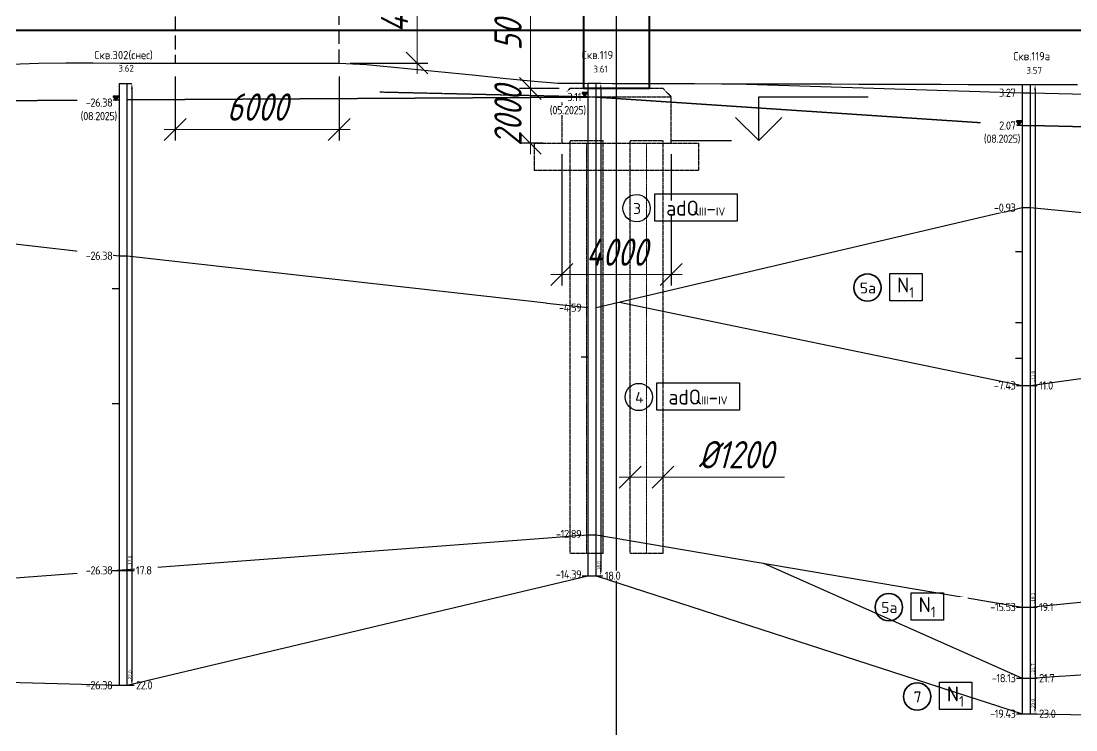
# Model space of a CAD drawing. Header units: millimetres. Extents: x 1864 to 10174863, y -4887456 to 5366151.
# Drawn here: x 8570016 to 8608597, y -20026 to 5883 of the extents above; entities that cross this region are included whole.
import ezdxf
from ezdxf.enums import TextEntityAlignment as Align

# ---------------------------------------------------------------- set-up
doc = ezdxf.new("R2018")
doc.units = ezdxf.units.MM
for name, pattern in [('ACAD_ISO10W100', [18.5, 12, -3, 0.5, -3]), ('DASHED', [7, 5, -2, 0]), ('невидимая', [9.525, 6.35, -3.175]), ('осевая', [2, 1.25, -0.25, 0.25, -0.25])]:
    doc.linetypes.add(name, pattern=pattern)
for name, color, linetype, lineweight in [('01_Основные', 7, 'Continuous', 40), ('1-Бетон', 106, 'Continuous', 35), ('1-Примечания', 4, 'Continuous', 25), ('1-Размеры', 1, 'Continuous', 25), ('1-Текст_3', 250, 'Continuous', 25), ('S-OPOR', 2, 'Continuous', 40), ('ИС_Основная', 7, 'Continuous', 35), ('ИС_Ось', 3, 'осевая', 18), ('ИС_Размер', 3, 'Continuous', 18), ('Тонкая', 3, 'Continuous', 15), ('Штриховка', 2, 'Continuous', 5)]:
    doc.layers.add(name, color=color, linetype=linetype, lineweight=lineweight)
doc.layers.add('_Defpoints', color=8, linetype='Continuous', plot=False)
doc.layers.add('Оси_Невидимые', color=5, linetype='Continuous', plot=False)
for name, color, linetype in [('geology', 250, 'Continuous'), ('Возрастные индексы', 1, 'Continuous'), ('Геология', 250, 'Continuous'), ('ИС_Невидимая', 4, 'невидимая'), ('Номера ИГЭ', 22, 'Continuous'), ('Отметки в скважинах', 7, 'Continuous'), ('Скважина', 170, 'Continuous'), ('Черный профиль', 3, 'Continuous')]:
    doc.layers.add(name, color=color, linetype=linetype)
doc.layers.add('Помощь_Невидимый', color=7, linetype='Continuous', lineweight=30, plot=False)
doc.styles.add('0', font='isocpeur.ttf', dxfattribs={"width": 0.8, "oblique": 15})
doc.styles.get("Standard").update_dxf_attribs({"font": 'arial.ttf'})
doc.styles.add('Стандарт-геология', font='romant.shx', dxfattribs={"width": 0.9, "height": 2.5})
doc.dimstyles.new('М400нов', dxfattribs={"dimscale": 400, "dimtxt": 2.5, "dimasz": 2, "dimexe": 1, "dimexo": 1, "dimgap": 0.8, "dimtad": 1, "dimdec": 0, "dimzin": 0, "dimdsep": 46, "dimtxsty": '0', "dimblk": 'OBLIQUE', "dimcen": 0.09, "dimdle": 1, "dimclrd": 256, "dimclre": 256, "dimclrt": 256, "dimadec": 4, "dimazin": 0, "dimtfac": 1, "dimtdec": 0, "dimtmove": 1, "dimatfit": 2, "dimfxl": 1, "dimtolj": 1, "dimtzin": 0, "dimlwd": -1, "dimarcsym": 0})
doc.dimstyles.new('Скважина', dxfattribs={"dimtxt": 1.2, "dimasz": 2, "dimexe": 0, "dimexo": 0, "dimgap": 0.1, "dimtad": 1, "dimjust": 2, "dimtoh": 1, "dimdec": 1, "dimlfac": 0.1, "dimrnd": 0.1, "dimzin": 0, "dimdsep": 46, "dimtxsty": 'Standard', "dimcen": 0, "dimdle": 1.5, "dimadec": 1, "dimazin": 0, "dimtfac": 1, "dimtdec": 1, "dimtofl": 0, "dimtmove": 0, "dimatfit": 3, "dimfxl": 3, "dimtolj": 1, "dimtzin": 0, "dimarcsym": 0})

# ---------------------------------------------------------------- blocks, each defined once
blk = doc.blocks.new('_OBLIQUE')
at = {"color": 0, "linetype": 'ByBlock', "lineweight": -2}
blk.add_line((0.5, 0.5), (-0.5, -0.5), dxfattribs=at)
blk = doc.blocks.new('*D826')
at = {"layer": 'Defpoints', "color": 0, "linetype": 'Continuous', "transparency": 16777216}
for p in [(8590594, 8417), (8588644, 3417), (8590095, 3417)]:
    blk.add_point(p, dxfattribs=at)
at = {"layer": 'ИС_Размер', "transparency": 16777216}
blk.add_line((8588644, 8817), (8588644, 3017), dxfattribs=at)
at = {"layer": 'ИС_Размер', "lineweight": -2, "transparency": 16777216}
for p, q in [((8590194, 8417), (8588244, 8417)), ((8589695, 3417), (8588244, 3417))]:
    blk.add_line(p, q, dxfattribs=at)
at = {"layer": 'ИС_Размер', "linetype": 'Continuous', "transparency": 16777216, "xscale": 800, "yscale": 800, "zscale": 800}
for p, rotation in [((8588644, 8417), 90), ((8588644, 3417), 270)]:
    blk.add_blockref('_OBLIQUE', p, dxfattribs=dict(at, rotation=rotation))
at = {"layer": 'ИС_Размер', "linetype": 'Continuous', "transparency": 16777216, "insert": (8587824, 5917), "char_height": 1000, "attachment_point": 5, "rotation": 90, "style": '0'}
blk.add_mtext('\\A1;5000', dxfattribs=at)
blk = doc.blocks.new('*U625')
at = {"layer": '1-Примечания', "linetype": 'Continuous'}
blk.add_line((0, 0), (5.5, 0), dxfattribs=at)
for points in [[(8, 0), (8, 4), (18, 4)], [(10.121, 2.121), (8, 0), (5.879, 2.121)]]:
    blk.add_lwpolyline(points, dxfattribs=at)
at = {"layer": '1-Текст_3', "lineweight": 30, "oblique": 15, "width": 0.8, "flags": 104}
blk.add_attdef('ВЫСОТА', text='', height=3, dxfattribs=at).set_placement((13.127, 6.167), align=Align.MIDDLE_CENTER)
blk.add_attdef('ПРИМЕЧАНИЕ', text='', height=3, dxfattribs=at).set_placement((13, 3.25), align=Align.TOP_CENTER)
blk = doc.blocks.new('*D891')
at = {"layer": 'Defpoints', "color": 0, "linetype": 'Continuous', "transparency": 16777216}
for p in [(8575652, 4256), (8581652, 4256), (8581652, 1920)]:
    blk.add_point(p, dxfattribs=at)
at = {"layer": 'ИС_Размер', "lineweight": -2, "transparency": 16777216}
for p, q in [((8575652, 3856), (8575652, 1520)), ((8581652, 3856), (8581652, 1520))]:
    blk.add_line(p, q, dxfattribs=at)
at = {"layer": 'ИС_Размер', "transparency": 16777216}
blk.add_line((8575252, 1920), (8582052, 1920), dxfattribs=at)
at = {"layer": 'ИС_Размер', "linetype": 'Continuous', "transparency": 16777216, "xscale": 800, "yscale": 800, "zscale": 800, "rotation": 180}
blk.add_blockref('_OBLIQUE', (8575652, 1920), dxfattribs=at)
at = {"layer": 'ИС_Размер', "linetype": 'Continuous', "transparency": 16777216, "xscale": 800, "yscale": 800, "zscale": 800}
blk.add_blockref('_OBLIQUE', (8581652, 1920), dxfattribs=at)
at = {"layer": 'ИС_Размер', "linetype": 'Continuous', "transparency": 16777216, "insert": (8578652, 2740), "char_height": 1000, "attachment_point": 5, "style": '0'}
blk.add_mtext('\\A1;6000', dxfattribs=at)
blk = doc.blocks.new('*D890')
at = {"layer": 'Defpoints', "color": 0, "linetype": 'Continuous', "transparency": 16777216}
for p in [(8581652, 8851), (8584498, 8851), (8581652, 4351)]:
    blk.add_point(p, dxfattribs=at)
at = {"layer": 'ИС_Размер', "transparency": 16777216}
blk.add_line((8584498, 3951), (8584498, 9251), dxfattribs=at)
at = {"layer": 'ИС_Размер', "lineweight": -2, "transparency": 16777216}
for p, q in [((8582052, 8851), (8584898, 8851)), ((8582052, 4351), (8584898, 4351))]:
    blk.add_line(p, q, dxfattribs=at)
at = {"layer": 'ИС_Размер', "linetype": 'Continuous', "transparency": 16777216, "xscale": 800, "yscale": 800, "zscale": 800}
for p, rotation in [((8584498, 8851), 90), ((8584498, 4351), 270)]:
    blk.add_blockref('_OBLIQUE', p, dxfattribs=dict(at, rotation=rotation))
at = {"layer": 'ИС_Размер', "linetype": 'Continuous', "transparency": 16777216, "insert": (8583678, 6601), "char_height": 1000, "attachment_point": 5, "rotation": 90, "style": '0'}
blk.add_mtext('\\A1;4500', dxfattribs=at)
blk = doc.blocks.new('*D972')
at = {"layer": 'Defpoints', "color": 0, "linetype": 'Continuous', "transparency": 16777216}
for p in [(8588644, 3417), (8589794, 3417), (8589494, 1417)]:
    blk.add_point(p, dxfattribs=at)
at = {"layer": 'ИС_Размер', "transparency": 16777216}
blk.add_line((8588644, 1017), (8588644, 3817), dxfattribs=at)
at = {"layer": 'ИС_Размер', "lineweight": -2, "transparency": 16777216}
for p, q in [((8589394, 3417), (8588244, 3417)), ((8589094, 1417), (8588244, 1417))]:
    blk.add_line(p, q, dxfattribs=at)
at = {"layer": 'ИС_Размер', "linetype": 'Continuous', "transparency": 16777216, "xscale": 800, "yscale": 800, "zscale": 800}
for p, rotation in [((8588644, 3417), 90), ((8588644, 1417), 270)]:
    blk.add_blockref('_OBLIQUE', p, dxfattribs=dict(at, rotation=rotation))
at = {"layer": 'ИС_Размер', "linetype": 'Continuous', "transparency": 16777216, "insert": (8587824, 2417), "char_height": 1000, "attachment_point": 5, "rotation": 90, "style": '0'}
blk.add_mtext('\\A1;2000', dxfattribs=at)
blk = doc.blocks.new('*D973')
at = {"layer": 'Defpoints', "color": 0, "linetype": 'Continuous', "transparency": 16777216}
for p in [(8589794, 1417), (8593794, 1417), (8593794, -3382)]:
    blk.add_point(p, dxfattribs=at)
at = {"layer": 'ИС_Размер', "lineweight": -2, "transparency": 16777216}
for p, q in [((8589794, 1017), (8589794, -3782)), ((8593794, 1017), (8593794, -3782))]:
    blk.add_line(p, q, dxfattribs=at)
at = {"layer": 'ИС_Размер', "transparency": 16777216}
blk.add_line((8589394, -3382), (8594194, -3382), dxfattribs=at)
at = {"layer": 'ИС_Размер', "linetype": 'Continuous', "transparency": 16777216, "xscale": 800, "yscale": 800, "zscale": 800, "rotation": 180}
blk.add_blockref('_OBLIQUE', (8589794, -3382), dxfattribs=at)
at = {"layer": 'ИС_Размер', "linetype": 'Continuous', "transparency": 16777216, "xscale": 800, "yscale": 800, "zscale": 800}
blk.add_blockref('_OBLIQUE', (8593794, -3382), dxfattribs=at)
at = {"layer": 'ИС_Размер', "linetype": 'Continuous', "transparency": 16777216, "insert": (8591794, -2562), "char_height": 1000, "attachment_point": 5, "style": '0'}
blk.add_mtext('\\A1;4000', dxfattribs=at)
blk = doc.blocks.new('*D980')
at = {"layer": 'Defpoints', "color": 0, "linetype": 'Continuous', "transparency": 16777216}
for p in [(8592294, -10788), (8593494, -10788), (8593494, -10788)]:
    blk.add_point(p, dxfattribs=at)
at = {"layer": 'ИС_Размер', "transparency": 16777216}
for p, q in [((8591894, -10788), (8593894, -10788)), ((8597933, -10788), (8593494, -10788))]:
    blk.add_line(p, q, dxfattribs=at)
at = {"layer": 'ИС_Размер', "linetype": 'Continuous', "transparency": 16777216, "xscale": 800, "yscale": 800, "zscale": 800, "rotation": 180}
blk.add_blockref('_OBLIQUE', (8592294, -10788), dxfattribs=at)
at = {"layer": 'ИС_Размер', "linetype": 'Continuous', "transparency": 16777216, "xscale": 800, "yscale": 800, "zscale": 800}
blk.add_blockref('_OBLIQUE', (8593494, -10788), dxfattribs=at)
at = {"layer": 'ИС_Размер', "linetype": 'Continuous', "transparency": 16777216, "insert": (8596159, -9968), "char_height": 1000, "attachment_point": 5, "style": '0'}
blk.add_mtext('\\A1;%%C1200', dxfattribs=at)
blk = doc.blocks.new('*D910')
at = {"layer": 'Defpoints', "color": 0, "transparency": 16777216}
for p in [(0, 90), (0, -90), (1.69, -90)]:
    blk.add_point(p, dxfattribs=at)
at = {"layer": 'Оси_Невидимые', "color": 0, "lineweight": -2, "transparency": 16777216}
for p, q in [((0, 90), (1.69, 90)), ((1.69, 88), (1.69, -88)), ((0, -90), (1.69, -90))]:
    blk.add_line(p, q, dxfattribs=at)
at = {"layer": 'Оси_Невидимые', "color": 0, "transparency": 16777216}
for points in [[(1.36, 88), (2.03, 88), (1.69, 90)], [(1.36, -88), (2.03, -88), (1.69, -90)]]:
    blk.add_solid(points, dxfattribs=at)
at = {"layer": 'Оси_Невидимые', "color": 0, "transparency": 16777216, "insert": (0.98, -86.3), "char_height": 1.2, "attachment_point": 5, "rotation": 90}
blk.add_mtext('\\A1;18.0', dxfattribs=at)
blk = doc.blocks.new('*U1054')
at = {"layer": 'Скважина'}
for p, q in [((-1.5, 0), (-1.5, -180)), ((1.5, -180), (1.5, 0)), ((-1.5, -180), (1.5, -180))]:
    blk.add_line(p, q, dxfattribs=at)
blk = doc.blocks.new('A$C7669062A')
at = {"layer": 'Возрастные индексы', "color": 250}
blk.add_lwpolyline([(11.62, 10.2), (41.78, 10.2), (41.78, 0.2), (11.62, 0.2)], close=True, dxfattribs=at)
at = {"layer": 'Номера ИГЭ', "color": 250, "style": 'Стандарт-геология'}
blk.add_text('3', height=4, dxfattribs=at).set_placement((5.17, 4.84), align=Align.MIDDLE)
at = {"layer": 'Возрастные индексы', "color": 250, "insert": (26.64, 4.99), "char_height": 3, "width": 29.5251, "attachment_point": 5, "style": 'Стандарт-геология', "bg_fill": 3, "box_fill_scale": 1, "bg_fill_color": 256, "bg_fill_transparency": 0}
blk.add_mtext('{\\H1.833x;аdQ}III{\\H1.833x;-}IV', dxfattribs=at)
at = {"color": 18, "true_color": 0x000000}
blk.add_circle((4.99, 4.99), 4.99, dxfattribs=at)
blk = doc.blocks.new('A$C2FC637E1')
at = {"layer": 'Штриховка'}
h = blk.add_hatch(color=5, dxfattribs=at)
h.dxf.hatch_style = 1
h.paths.add_polyline_path([(2, 1.5), (1, 1.5), (0, 1.5), (1, 0)])
at = {"layer": 'Геология', "color": 5}
for points in [[(1, 1.5), (0, 1.5)], [(1, 0), (1, 0), (0, 1.5)], [(2, 1.5), (1, 1.5)], [(1, 0), (2, 1.5)]]:
    blk.add_lwpolyline(points, dxfattribs=at)
blk = doc.blocks.new('A$C79B84F9B')
at = {"layer": 'Возрастные индексы', "color": 250}
blk.add_lwpolyline([(11.62, 10.2), (41.78, 10.2), (41.78, 0.2), (11.62, 0.2)], close=True, dxfattribs=at)
at = {"layer": 'Номера ИГЭ', "color": 250, "style": 'Стандарт-геология'}
blk.add_text('4', height=4, dxfattribs=at).set_placement((5.17, 4.84), align=Align.MIDDLE)
at = {"layer": 'Возрастные индексы', "color": 250, "insert": (26.64, 4.99), "char_height": 3, "width": 29.5251, "attachment_point": 5, "style": 'Стандарт-геология', "bg_fill": 3, "box_fill_scale": 1, "bg_fill_color": 256, "bg_fill_transparency": 0}
blk.add_mtext('{\\H1.833x;аdQ}III{\\H1.833x;-}IV', dxfattribs=at)
at = {"color": 18, "true_color": 0x000000}
blk.add_circle((4.99, 4.99), 4.99, dxfattribs=at)
blk = doc.blocks.new('*D1096')
at = {"layer": 'Defpoints', "color": 0, "transparency": 16777216}
for p in [(0, 90), (0, -140), (1.69, -140)]:
    blk.add_point(p, dxfattribs=at)
at = {"layer": 'Оси_Невидимые', "color": 0, "lineweight": -2, "transparency": 16777216}
for p, q in [((0, 90), (1.69, 90)), ((1.69, 88), (1.69, -138)), ((0, -140), (1.69, -140))]:
    blk.add_line(p, q, dxfattribs=at)
at = {"layer": 'Оси_Невидимые', "color": 0, "transparency": 16777216}
for points in [[(1.36, 88), (2.03, 88), (1.69, 90)], [(1.36, -138), (2.03, -138), (1.69, -140)]]:
    blk.add_solid(points, dxfattribs=at)
at = {"layer": 'Оси_Невидимые', "color": 0, "transparency": 16777216, "insert": (0.98, -136.23), "char_height": 1.2, "attachment_point": 5, "rotation": 90}
blk.add_mtext('\\A1;23.0', dxfattribs=at)
blk = doc.blocks.new('*U1064')
at = {"layer": 'Скважина'}
for p, q in [((-1.5, 0), (-1.5, -230)), ((1.5, -230), (1.5, 0)), ((-1.5, -230), (1.5, -230))]:
    blk.add_line(p, q, dxfattribs=at)
blk = doc.blocks.new('*U1065')
at = {"layer": 'Скважина'}
for p, q in [((-1.5, 0), (-1.5, -220)), ((1.5, -220), (1.5, 0)), ((-1.5, -220), (1.5, -220))]:
    blk.add_line(p, q, dxfattribs=at)
blk = doc.blocks.new('*D1078')
at = {"layer": 'Defpoints', "color": 0, "transparency": 16777216}
for p in [(0, 107), (0, -113), (1.69, -113)]:
    blk.add_point(p, dxfattribs=at)
at = {"layer": 'Оси_Невидимые', "color": 0, "lineweight": -2, "transparency": 16777216}
for p, q in [((0, 107), (1.69, 107)), ((1.69, 105), (1.69, -111)), ((0, -113), (1.69, -113))]:
    blk.add_line(p, q, dxfattribs=at)
at = {"layer": 'Оси_Невидимые', "color": 0, "transparency": 16777216}
for points in [[(1.36, 105), (2.03, 105), (1.69, 107)], [(1.36, -111), (2.03, -111), (1.69, -113)]]:
    blk.add_solid(points, dxfattribs=at)
at = {"layer": 'Оси_Невидимые', "color": 0, "transparency": 16777216, "insert": (0.98, -109.23), "char_height": 1.2, "attachment_point": 5, "rotation": 90}
blk.add_mtext('\\A1;22.0', dxfattribs=at)
blk = doc.blocks.new('*D1080')
at = {"layer": 'Defpoints', "color": 0, "transparency": 16777216}
for p in [(0, 77), (0, -140), (1.69, -140)]:
    blk.add_point(p, dxfattribs=at)
at = {"layer": 'Оси_Невидимые', "color": 0, "lineweight": -2, "transparency": 16777216}
for p, q in [((0, 77), (1.69, 77)), ((1.69, 75), (1.69, -138)), ((0, -140), (1.69, -140))]:
    blk.add_line(p, q, dxfattribs=at)
at = {"layer": 'Оси_Невидимые', "color": 0, "transparency": 16777216}
for points in [[(1.36, 75), (2.03, 75), (1.69, 77)], [(1.36, -138), (2.03, -138), (1.69, -140)]]:
    blk.add_solid(points, dxfattribs=at)
at = {"layer": 'Оси_Невидимые', "color": 0, "transparency": 16777216, "insert": (0.99, -136.23), "char_height": 1.2, "attachment_point": 5, "rotation": 90}
blk.add_mtext('\\A1;21.7', dxfattribs=at)
blk = doc.blocks.new('*D1082')
at = {"layer": 'Defpoints', "color": 0, "transparency": 16777216}
for p in [(0, 51), (0, -140), (1.69, -140)]:
    blk.add_point(p, dxfattribs=at)
at = {"layer": 'Оси_Невидимые', "color": 0, "lineweight": -2, "transparency": 16777216}
for p, q in [((0, 51), (1.69, 51)), ((1.69, 49), (1.69, -138)), ((0, -140), (1.69, -140))]:
    blk.add_line(p, q, dxfattribs=at)
at = {"layer": 'Оси_Невидимые', "color": 0, "transparency": 16777216}
for points in [[(1.36, 49), (2.03, 49), (1.69, 51)], [(1.36, -138), (2.03, -138), (1.69, -140)]]:
    blk.add_solid(points, dxfattribs=at)
at = {"layer": 'Оси_Невидимые', "color": 0, "transparency": 16777216, "insert": (0.98, -136.41), "char_height": 1.2, "attachment_point": 5, "rotation": 90}
blk.add_mtext('\\A1;19.1', dxfattribs=at)
blk = doc.blocks.new('*D1084')
at = {"layer": 'Defpoints', "color": 0, "transparency": 16777216}
for p in [(0, -30), (0, -140), (1.69, -140)]:
    blk.add_point(p, dxfattribs=at)
at = {"layer": 'Оси_Невидимые', "color": 0, "lineweight": -2, "transparency": 16777216}
for p, q in [((0, -30), (1.69, -30)), ((1.69, -32), (1.69, -138)), ((0, -140), (1.69, -140))]:
    blk.add_line(p, q, dxfattribs=at)
at = {"layer": 'Оси_Невидимые', "color": 0, "transparency": 16777216}
for points in [[(1.36, -32), (2.03, -32), (1.69, -30)], [(1.36, -138), (2.03, -138), (1.69, -140)]]:
    blk.add_solid(points, dxfattribs=at)
at = {"layer": 'Оси_Невидимые', "color": 0, "transparency": 16777216, "insert": (0.98, -136.3), "char_height": 1.2, "attachment_point": 5, "rotation": 90}
blk.add_mtext('\\A1;11.0', dxfattribs=at)
blk = doc.blocks.new('A$C41da21a2')
at = {"layer": 'Возрастные индексы', "color": 250, "insert": (1899, 499), "char_height": 300, "width": 2952.51, "attachment_point": 5, "style": 'Стандарт-геология', "bg_fill": 3, "box_fill_scale": 1, "bg_fill_color": 256, "bg_fill_transparency": 0}
blk.add_mtext('\\A1;{\\H1.833x;N\\H0.7x;\\S^ 1;}', dxfattribs=at)
at = {"color": 18, "true_color": 0x000000}
blk.add_circle((499, 499), 499, dxfattribs=at)
at = {"layer": 'Возрастные индексы', "color": 250}
blk.add_lwpolyline([(1315, 1020), (2501, 1020), (2501, 20), (1315, 20)], close=True, dxfattribs=at)
at = {"layer": 'Номера ИГЭ', "color": 250, "style": 'Стандарт-геология'}
blk.add_text('5а', height=400, dxfattribs=at).set_placement((517, 484), align=Align.MIDDLE)
blk = doc.blocks.new('A$C721D11AD')
at = {"layer": 'Возрастные индексы', "color": 250, "insert": (1899, 499), "char_height": 300, "width": 2952.51, "attachment_point": 5, "style": 'Стандарт-геология', "bg_fill": 3, "box_fill_scale": 1, "bg_fill_color": 256, "bg_fill_transparency": 0}
blk.add_mtext('\\A1;{\\H1.833x;N\\H0.7x;\\S^ 1;}', dxfattribs=at)
at = {"color": 18, "true_color": 0x000000}
blk.add_circle((499, 499), 499, dxfattribs=at)
at = {"layer": 'Возрастные индексы', "color": 250}
blk.add_lwpolyline([(1315, 1020), (2501, 1020), (2501, 20), (1315, 20)], close=True, dxfattribs=at)
at = {"layer": 'Номера ИГЭ', "color": 250, "style": 'Стандарт-геология'}
blk.add_text('7', height=400, dxfattribs=at).set_placement((517, 484), align=Align.MIDDLE)
blk = doc.blocks.new('*D1086')
at = {"layer": 'Defpoints', "color": 0, "transparency": 16777216}
for p in [(0, 65), (0, -113), (1.69, -113)]:
    blk.add_point(p, dxfattribs=at)
at = {"layer": 'Оси_Невидимые', "color": 0, "lineweight": -2, "transparency": 16777216}
for p, q in [((0, 65), (1.69, 65)), ((1.69, 63), (1.69, -111)), ((0, -113), (1.69, -113))]:
    blk.add_line(p, q, dxfattribs=at)
at = {"layer": 'Оси_Невидимые', "color": 0, "transparency": 16777216}
for points in [[(1.36, 63), (2.03, 63), (1.69, 65)], [(1.36, -111), (2.03, -111), (1.69, -113)]]:
    blk.add_solid(points, dxfattribs=at)
at = {"layer": 'Оси_Невидимые', "color": 0, "transparency": 16777216, "insert": (0.98, -109.3), "char_height": 1.2, "attachment_point": 5, "rotation": 90}
blk.add_mtext('\\A1;17.8', dxfattribs=at)
blk = doc.blocks.new('*U909')
at = {"layer": 'Отметки в скважинах'}
for p, q in [((-5.5, -90), (-3, -90)), ((0, -90), (2.5, -90))]:
    blk.add_line(p, q, dxfattribs=at)
at = {"layer": 'Помощь_Невидимый', "color": 5, "lineweight": -3}
for p, q in [((-5.5, -10), (-3, -10)), ((0, -90), (2.5, -90))]:
    blk.add_line(p, q, dxfattribs=at)
at = {"layer": 'Оси_Невидимые'}
dim = blk.add_aligned_dim(p1=(0, 90), p2=(0, -90), distance=1.69, dimstyle='Скважина', dxfattribs=at)
dim.commit()
dim.dimension.update_dxf_attribs({"geometry": '*D910', "text_midpoint": (0.98, -86.3)})
at = {"layer": 'Отметки в скважинах', "lineweight": 13, "insert": (3.15, -90), "char_height": 3, "width": 7.6116, "attachment_point": 4, "style": 'Стандарт-геология', "bg_fill": 3, "box_fill_scale": 1.1, "bg_fill_color": 256, "bg_fill_transparency": 0}
blk.add_mtext('{\\T0.9;18.0}', dxfattribs=at)
blk = doc.blocks.new('*U1095')
at = {"layer": 'Отметки в скважинах'}
for p, q in [((-5.5, -140), (-3, -140)), ((0, -140), (2.5, -140))]:
    blk.add_line(p, q, dxfattribs=at)
at = {"layer": 'Помощь_Невидимый', "color": 5, "lineweight": -3}
for p, q in [((-5.5, -10), (-3, -10)), ((0, -140), (2.5, -140))]:
    blk.add_line(p, q, dxfattribs=at)
at = {"layer": 'Оси_Невидимые'}
dim = blk.add_aligned_dim(p1=(0, 90), p2=(0, -140), distance=1.69, dimstyle='Скважина', dxfattribs=at)
dim.commit()
dim.dimension.update_dxf_attribs({"geometry": '*D1096', "text_midpoint": (0.98, -136.23)})
at = {"layer": 'Отметки в скважинах', "lineweight": 13, "insert": (3.15, -140), "char_height": 3, "width": 7.6116, "attachment_point": 4, "style": 'Стандарт-геология', "bg_fill": 3, "box_fill_scale": 1.1, "bg_fill_color": 256, "bg_fill_transparency": 0}
blk.add_mtext('{\\T0.9;23.0}', dxfattribs=at)
blk = doc.blocks.new('*U1077')
at = {"layer": 'Отметки в скважинах'}
for p, q in [((-5.5, -113), (-3, -113)), ((0, -113), (2.5, -113))]:
    blk.add_line(p, q, dxfattribs=at)
at = {"layer": 'Помощь_Невидимый', "color": 5, "lineweight": -3}
for p, q in [((-5.5, -10), (-3, -10)), ((0, -113), (2.5, -113))]:
    blk.add_line(p, q, dxfattribs=at)
at = {"layer": 'Оси_Невидимые'}
dim = blk.add_aligned_dim(p1=(0, 107), p2=(0, -113), distance=1.69, dimstyle='Скважина', dxfattribs=at)
dim.commit()
dim.dimension.update_dxf_attribs({"geometry": '*D1078', "text_midpoint": (0.98, -109.23)})
at = {"layer": 'Отметки в скважинах', "lineweight": 13, "insert": (3.15, -113), "char_height": 3, "width": 7.6116, "attachment_point": 4, "style": 'Стандарт-геология', "bg_fill": 3, "box_fill_scale": 1.1, "bg_fill_color": 256, "bg_fill_transparency": 0}
blk.add_mtext('{\\T0.9;22.0}', dxfattribs=at)
blk = doc.blocks.new('*U1079')
at = {"layer": 'Отметки в скважинах'}
for p, q in [((-5.5, -140), (-3, -140)), ((0, -140), (2.5, -140))]:
    blk.add_line(p, q, dxfattribs=at)
at = {"layer": 'Помощь_Невидимый', "color": 5, "lineweight": -3}
for p, q in [((-5.5, -10), (-3, -10)), ((0, -140), (2.5, -140))]:
    blk.add_line(p, q, dxfattribs=at)
at = {"layer": 'Оси_Невидимые'}
dim = blk.add_aligned_dim(p1=(0, 77), p2=(0, -140), distance=1.69, dimstyle='Скважина', dxfattribs=at)
dim.commit()
dim.dimension.update_dxf_attribs({"geometry": '*D1080', "text_midpoint": (0.99, -136.23)})
at = {"layer": 'Отметки в скважинах', "lineweight": 13, "insert": (3.15, -140), "char_height": 3, "width": 7.6116, "attachment_point": 4, "style": 'Стандарт-геология', "bg_fill": 3, "box_fill_scale": 1.1, "bg_fill_color": 256, "bg_fill_transparency": 0}
blk.add_mtext('{\\T0.9;21.7}', dxfattribs=at)
blk = doc.blocks.new('*U1081')
at = {"layer": 'Отметки в скважинах'}
for p, q in [((-5.5, -140), (-3, -140)), ((0, -140), (2.5, -140))]:
    blk.add_line(p, q, dxfattribs=at)
at = {"layer": 'Помощь_Невидимый', "color": 5, "lineweight": -3}
for p, q in [((-5.5, -10), (-3, -10)), ((0, -140), (2.5, -140))]:
    blk.add_line(p, q, dxfattribs=at)
at = {"layer": 'Оси_Невидимые'}
dim = blk.add_aligned_dim(p1=(0, 51), p2=(0, -140), distance=1.69, dimstyle='Скважина', dxfattribs=at)
dim.commit()
dim.dimension.update_dxf_attribs({"geometry": '*D1082', "text_midpoint": (0.98, -136.41)})
at = {"layer": 'Отметки в скважинах', "lineweight": 13, "insert": (3.15, -140), "char_height": 3, "width": 7.6116, "attachment_point": 4, "style": 'Стандарт-геология', "bg_fill": 3, "box_fill_scale": 1.1, "bg_fill_color": 256, "bg_fill_transparency": 0}
blk.add_mtext('{\\T0.9;19.1}', dxfattribs=at)
blk = doc.blocks.new('*U1083')
at = {"layer": 'Отметки в скважинах'}
for p, q in [((-5.5, -140), (-3, -140)), ((0, -140), (2.5, -140))]:
    blk.add_line(p, q, dxfattribs=at)
at = {"layer": 'Помощь_Невидимый', "color": 5, "lineweight": -3}
for p, q in [((-5.5, -10), (-3, -10)), ((0, -140), (2.5, -140))]:
    blk.add_line(p, q, dxfattribs=at)
at = {"layer": 'Оси_Невидимые'}
dim = blk.add_aligned_dim(p1=(0, -30), p2=(0, -140), distance=1.69, dimstyle='Скважина', dxfattribs=at)
dim.commit()
dim.dimension.update_dxf_attribs({"geometry": '*D1084', "text_midpoint": (0.98, -136.3)})
at = {"layer": 'Отметки в скважинах', "lineweight": 13, "insert": (3.15, -140), "char_height": 3, "width": 7.6116, "attachment_point": 4, "style": 'Стандарт-геология', "bg_fill": 3, "box_fill_scale": 1.1, "bg_fill_color": 256, "bg_fill_transparency": 0}
blk.add_mtext('{\\T0.9;11.0}', dxfattribs=at)
blk = doc.blocks.new('*U1085')
at = {"layer": 'Отметки в скважинах'}
for p, q in [((-5.5, -113), (-3, -113)), ((0, -113), (2.5, -113))]:
    blk.add_line(p, q, dxfattribs=at)
at = {"layer": 'Помощь_Невидимый', "color": 5, "lineweight": -3}
for p, q in [((-5.5, -10), (-3, -10)), ((0, -113), (2.5, -113))]:
    blk.add_line(p, q, dxfattribs=at)
at = {"layer": 'Оси_Невидимые'}
dim = blk.add_aligned_dim(p1=(0, 65), p2=(0, -113), distance=1.69, dimstyle='Скважина', dxfattribs=at)
dim.commit()
dim.dimension.update_dxf_attribs({"geometry": '*D1086', "text_midpoint": (0.98, -109.3)})
at = {"layer": 'Отметки в скважинах', "lineweight": 13, "insert": (3.15, -113), "char_height": 3, "width": 7.6116, "attachment_point": 4, "style": 'Стандарт-геология', "bg_fill": 3, "box_fill_scale": 1.1, "bg_fill_color": 256, "bg_fill_transparency": 0}
blk.add_mtext('{\\T0.9;17.8}', dxfattribs=at)
blk = doc.blocks.new('нов геол')
at = {"layer": 'Геология', "color": 18, "true_color": 0x000000, "flags": 128}
blk.add_lwpolyline([(8531811, 418703), (8532111, 418703)], dxfattribs=at)
at = {"layer": 'geology', "color": 5, "xscale": 100, "yscale": 100, "zscale": 100}
blk.add_blockref('*U1065', (8531961, 418703), dxfattribs=at)
at = {"layer": 'Скважина', "color": 0, "xscale": 100, "yscale": 100, "zscale": 100}
for name, p in [('*U909', (8549261, 409706)), ('*U1095', (8565145, 409662))]:
    blk.add_blockref(name, p, dxfattribs=at)
at = {"layer": 'Отметки в скважинах', "color": 0, "lineweight": 13, "insert": (8531561, 396703), "char_height": 300, "width": 1241.03, "attachment_point": 6, "style": 'Стандарт-геология', "bg_fill": 3, "box_fill_scale": 1.1, "bg_fill_color": 256, "bg_fill_transparency": 0}
blk.add_mtext('{\\T0.9;-26.38}', dxfattribs=at)
at = {"layer": 'Скважина', "color": 0, "style": 'Стандарт-геология', "width": 0.9}
for s, p in [('Скв.302(снес)', (8531977, 419589)), ('Скв.119', (8549308, 419591)), ('Скв.119а', (8565193, 419548))]:
    blk.add_text(s, height=300, dxfattribs=at).set_placement(p, align=Align.CENTER)
at = {"layer": 'Скважина', "color": 0, "lineweight": 13, "style": 'Стандарт-геология', "width": 0.9}
for s, p in [('3.62', (8532351, 419380)), ('3.61', (8549683, 419351)), ('3.57', (8565568, 419307))]:
    blk.add_text(s, height=250, dxfattribs=at).set_placement(p, align=Align.TOP_RIGHT)
at = {"layer": 'Геология', "color": 18, "true_color": 0x000000, "flags": 128}
for points in [[(8548961, 418706), (8549261, 418706)], [(8564845, 418662), (8565145, 418662)], [(8564845, 418362), (8565145, 418362)], [(8564845, 417162), (8565145, 417162)], [(8564845, 414162), (8565145, 414162)], [(8564845, 407662), (8565145, 407662)], [(8548961, 402206), (8549261, 402206)], [(8564845, 399562), (8565145, 399562)], [(8564845, 396962), (8565145, 396962)]]:
    blk.add_lwpolyline(points, dxfattribs=at)
at = {"layer": 'ИС_Основная', "color": 146, "linetype": 'Continuous', "true_color": 0x105689, "flags": 128}
blk.add_lwpolyline([(8549261, 418206), (8564845, 417162)], dxfattribs=at)
at = {"layer": 'geology', "color": 5, "xscale": 100, "yscale": 100, "zscale": 100}
for name, p in [('*U1054', (8549111, 418706)), ('*U1064', (8564995, 418662))]:
    blk.add_blockref(name, p, dxfattribs=at)
at = {"layer": 'Геология', "color": 18, "true_color": 0x000000, "xscale": 100, "yscale": 100, "zscale": 100}
for name, p in [('A$C7669062A', (8550241, 413645)), ('A$C79B84F9B', (8550323, 406741))]:
    blk.add_blockref(name, p, dxfattribs=at)
at = {"layer": 'Скважина', "color": 0, "xscale": 100, "yscale": 100, "zscale": 100}
blk.add_blockref('*U1077', (8532111, 408003), dxfattribs=at)
at = {"layer": 'Отметки в скважинах', "color": 0, "lineweight": 13, "char_height": 300, "width": 1241.03, "attachment_point": 6, "style": 'Стандарт-геология', "bg_fill": 3, "box_fill_scale": 1.1, "bg_fill_color": 256, "bg_fill_transparency": 0}
for s, insert in [('{\\T0.9;3.11}', (8548711, 418206)), ('{\\T0.9;-4.59}', (8548711, 410506)), ('{\\T0.9;-12.89}', (8548711, 402232)), ('{\\T0.9;-14.39}', (8548711, 400756)), ('{\\T0.9;-19.43}', (8564595, 395662))]:
    blk.add_mtext(s, dxfattribs=dict(at, insert=insert))
at = {"layer": 'geology'}
for p, q in [((8503260, 415676), (8531811, 412403)), ((8532111, 412403), (8548961, 410506)), ((8503260, 398776), (8548961, 402206))]:
    blk.add_line(p, q, dxfattribs=at)
at = {"layer": 'Геология', "color": 5, "linetype": 'ACAD_ISO10W100', "lineweight": 25}
blk.add_lwpolyline([(8548961, 418206), (8541352, 418380)], dxfattribs=at)
at = {"layer": 'Геология', "color": 18, "true_color": 0x000000, "flags": 128}
for points in [[(8531811, 412403), (8532111, 412403)], [(8531811, 400903), (8532111, 400903)]]:
    blk.add_lwpolyline(points, dxfattribs=at)
at = {"layer": 'ИС_Основная', "color": 146, "linetype": 'Continuous', "true_color": 0x105689}
for p, q in [((8503260, 417876), (8531811, 418103)), ((8532111, 418103), (8548961, 418206))]:
    blk.add_line(p, q, dxfattribs=at)
at = {"layer": 'geology', "xscale": 100, "yscale": 100, "zscale": 100}
blk.add_blockref('A$C2FC637E1', (8548752, 418224), dxfattribs=at)
at = {"layer": 'Скважина', "color": 0, "xscale": 100, "yscale": 100, "zscale": 100}
blk.add_blockref('*U1079', (8565145, 410962), dxfattribs=at)
at = {"layer": 'geology', "color": 5, "insert": (8548886, 417710), "char_height": 300, "width": 1241.03, "attachment_point": 6, "style": 'Стандарт-геология', "bg_fill": 3, "box_fill_scale": 1.1, "bg_fill_color": 256, "bg_fill_transparency": 0}
blk.add_mtext('{\\T0.9;(05.2025)}', dxfattribs=at)
at = {"layer": 'Скважина', "color": 0, "xscale": 100, "yscale": 100, "zscale": 100}
blk.add_blockref('*U1081', (8565145, 413562), dxfattribs=at)
at = {"layer": 'Отметки в скважинах', "color": 0, "lineweight": 13, "char_height": 300, "width": 1241.03, "attachment_point": 6, "style": 'Стандарт-геология', "bg_fill": 3, "box_fill_scale": 1.1, "bg_fill_color": 256, "bg_fill_transparency": 0}
for s, insert in [('{\\T0.9;-26.38}', (8531561, 400903)), ('{\\T0.9;-18.13}', (8564595, 396962))]:
    blk.add_mtext(s, dxfattribs=dict(at, insert=insert))
at = {"layer": 'geology'}
for p, q in [((8565145, 399562), (8600579, 403076)), ((8565145, 396962), (8600579, 399376))]:
    blk.add_line(p, q, dxfattribs=at)
at = {"layer": 'Скважина', "color": 0, "xscale": 100, "yscale": 100, "zscale": 100}
for name, p in [('*U1083', (8565145, 421662)), ('*U1085', (8532111, 412203))]:
    blk.add_blockref(name, p, dxfattribs=at)
at = {"layer": 'Отметки в скважинах', "color": 0, "lineweight": 13, "insert": (8564595, 399562), "char_height": 300, "width": 1241.03, "attachment_point": 6, "style": 'Стандарт-геология', "bg_fill": 3, "box_fill_scale": 1.1, "bg_fill_color": 256, "bg_fill_transparency": 0}
blk.add_mtext('{\\T0.9;-15.53}', dxfattribs=at)
at = {"layer": 'geology'}
for p, q in [((8565145, 414162), (8600579, 410876)), ((8565145, 407662), (8593113, 411568))]:
    blk.add_line(p, q, dxfattribs=at)
for points in [[(8565145, 418362), (8574865, 418132)], [(8549261, 402206), (8564845, 399562)], [(8555379, 401168), (8564845, 396962)]]:
    blk.add_lwpolyline(points, dxfattribs=at)
at = {"layer": 'ИС_Основная', "color": 146, "linetype": 'Continuous', "true_color": 0x105689}
blk.add_line((8565145, 417162), (8582865, 416742), dxfattribs=at)
at = {"layer": 'Отметки в скважинах', "color": 0, "lineweight": 13, "char_height": 300, "width": 1241.03, "attachment_point": 6, "style": 'Стандарт-геология', "bg_fill": 3, "box_fill_scale": 1.1, "bg_fill_color": 256, "bg_fill_transparency": 0}
for s, insert in [('{\\T0.9;3.27}', (8564595, 418362)), ('{\\T0.9;-26.38}', (8531561, 418003)), ('{\\T0.9;2.07}', (8564595, 417162)), ('{\\T0.9;-0.93}', (8564595, 414162)), ('{\\T0.9;-26.38}', (8531561, 412403)), ('{\\T0.9;-7.43}', (8564595, 407662))]:
    blk.add_mtext(s, dxfattribs=dict(at, insert=insert))
at = {"layer": 'geology'}
blk.add_line((8549261, 410506), (8564845, 414162), dxfattribs=at)
for points in [[(8554365, 418691), (8564845, 418362)], [(8550110, 410705), (8564845, 407662)]]:
    blk.add_lwpolyline(points, dxfattribs=at)
at = {"color": 6, "linetype": 'Continuous'}
blk.add_blockref('A$C721D11AD', (8560503, 395791), dxfattribs=at)
at = {"layer": '1-Бетон', "color": 6}
blk.add_blockref('A$C41da21a2', (8559469, 399058), dxfattribs=at)
at = {"layer": 'geology', "xscale": 100, "yscale": 100, "zscale": 100}
for p in [(8531601, 418081), (8564636, 417180)]:
    blk.add_blockref('A$C2FC637E1', p, dxfattribs=at)
at = {"layer": 'geology', "color": 5, "char_height": 300, "width": 1241.03, "attachment_point": 6, "style": 'Стандарт-геология', "bg_fill": 3, "box_fill_scale": 1.1, "bg_fill_color": 256, "bg_fill_transparency": 0}
for insert in [(8531735, 417493), (8564770, 416666)]:
    blk.add_mtext('{\\T0.9;(08.2025)}', dxfattribs=dict(at, insert=insert))
at = {"layer": 'geology', "color": 6}
blk.add_lwpolyline([(8503260, 397476), (8531811, 396703), (8532111, 396703), (8548961, 400706), (8549261, 400706), (8564845, 395662), (8565145, 395662), (8600579, 395076), (8600879, 395071), (8633719, 398646), (8634019, 398646), (8655416, 400420)], dxfattribs=at)
at = {"layer": '1-Бетон', "color": 6}
blk.add_blockref('A$C41da21a2', (8558684, 410740), dxfattribs=at)

msp = doc.modelspace()

# ---------------------------------------------------------------- linework, layer by layer
at = {"layer": '01_Основные', "color": 146, "linetype": 'Continuous', "true_color": 0x105689}
msp.add_line((8652863, 5540), (8565857.3, 5540), dxfattribs=at)
at = {"layer": '_Defpoints'}
msp.add_xline((8591793.8, 19000.1), (0, 1), dxfattribs=at)
at = {"layer": 'S-OPOR'}
msp.add_lwpolyline([(8590594.1, 8416.6), (8592994.1, 8416.6), (8592993.5, 3416.6), (8590593.5, 3416.6)], close=True, dxfattribs=at)
at = {"layer": 'ИС_Невидимая', "ltscale": 0.3}
for points in [[(8589793.8, 1416.6), (8593793.8, 1416.6), (8593793.8, 3116.6), (8593493.8, 3416.6), (8590093.8, 3416.6), (8589793.8, 3116.6), (8589793.8, 1416.6)], [(8589793.8, 3116.6), (8593793.8, 3116.6)]]:
    msp.add_lwpolyline(points, dxfattribs=at)
msp.add_lwpolyline([(8588793.8, 1416.6), (8594793.8, 1416.6), (8594793.8, 416.6), (8588793.8, 416.6)], close=True, dxfattribs=at)
at = {"layer": 'Тонкая', "color": 7, "linetype": 'DASHED', "lineweight": 30, "ltscale": 100}
msp.add_lwpolyline([(8575652.2, 4351.1), (8581652.2, 4351.1), (8581652.2, 8851.1), (8575652.2, 8851.1), (8575652.2, 4351.1)], dxfattribs=at)
at = {"layer": 'Черный профиль', "linetype": 'Continuous', "flags": 128}
msp.add_lwpolyline([(8569652.2, 4311.7), (8570652.2, 4342), (8571652.2, 4357.6), (8572652.2, 4354), (8573652.2, 4350.6), (8574652.2, 4347.1), (8575652.2, 4344.5), (8576652.2, 4344.3), (8577652.2, 4345.6), (8578652.2, 4346.9), (8579652.2, 4348.3), (8580652.2, 4349.7), (8581652.2, 4351.1), (8582652.2, 4290.9), (8583652.2, 4193.5), (8584652.2, 4096.2), (8585652.2, 3998.7), (8586652.2, 3901), (8587652.2, 3803.3), (8588652.2, 3705.6), (8589652.2, 3613.1), (8590652.2, 3609.5), (8591652.2, 3606.3), (8592652.2, 3603.5), (8593652.2, 3600.8), (8594652.2, 3598.1), (8595652.2, 3595.3), (8596652.2, 3592.6), (8597652.2, 3589.9), (8598652.2, 3587.1), (8599652.2, 3584.4), (8600652.2, 3581.7), (8601652.2, 3579), (8602652.2, 3576.3), (8603652.2, 3573.5), (8604652.2, 3570.8), (8605652.2, 3568.1), (8606652.2, 3565.4), (8607652.2, 3562.7), (8608652.2, 3560)], dxfattribs=at)

# ---------------------------------------------------------------- block references
at = {"layer": '1-Размеры', "transparency": 33554687}
ref = msp.add_blockref('*U625', (8593793.9, 1516.7), dxfattribs=dict(at, xscale=399.9999999999998, yscale=399.9999999999998, zscale=399.9999999999998, rotation=0.0002819284350356197))
lines = msp.add_mtext('\\W0.8000;1.52', dxfattribs={"layer": '1-Текст_3', "insert": (8599044.5, 3983.7), "char_height": 2.5, "attachment_point": 1, "rotation": 0.00028, "bg_fill": 3, "box_fill_scale": 1, "bg_fill_color": 256, "bg_fill_transparency": 0})
ref.add_attrib('ВЫСОТА', '', (8599044.5, 3983.7)).embed_mtext(lines)
lines = msp.add_mtext('\\W0.8000;', dxfattribs={"layer": '1-Текст_3', "insert": (8598993.9, 2816.8), "char_height": 2.5, "attachment_point": 1, "rotation": 0.00028, "bg_fill": 3, "box_fill_scale": 1, "bg_fill_color": 256, "bg_fill_transparency": 0})
ref.add_attrib('ПРИМЕЧАНИЕ', '', (8598993.9, 2816.8)).embed_mtext(lines)

# ---------------------------------------------------------------- dimensions: what is measured, and where the dimension line sits
at = {"layer": 'ИС_Размер', "linetype": 'Continuous'}
for base, p1, p2, picture, middle in [((8584498.1, 8851.1), (8581652.2, 4351.1), (8581652.2, 8851.1), '*D890', (8583678.1, 6601.1)), ((8588643.6, 3416.6), (8590594.1, 8416.5), (8590094.7, 3416.6), '*D826', (8587823.6, 5916.6))]:
    dim = msp.add_linear_dim(base=base, p1=p1, p2=p2, angle=90, dimstyle='М400нов', dxfattribs=at)
    dim.commit()
    dim.dimension.update_dxf_attribs({"geometry": picture, "text_midpoint": middle})
for base, p1, p2, picture, middle in [((8581652.2, 1920.1), (8575652.2, 4255.9), (8581652.2, 4255.9), '*D891', (8578652.2, 2740.1)), ((8593793.8, -3381.7), (8589793.8, 1416.6), (8593793.8, 1416.5), '*D973', (8591793.8, -2561.7))]:
    dim = msp.add_linear_dim(base=base, p1=p1, p2=p2, dimstyle='М400нов', dxfattribs=at)
    dim.commit()
    dim.dimension.update_dxf_attribs({"geometry": picture, "text_midpoint": middle})
dim = msp.add_linear_dim(base=(8588643.6, 3416.6), p1=(8589493.6, 1416.6), p2=(8589793.6, 3416.6), angle=90, dimstyle='М400нов', dxfattribs=at)
dim.commit()
dim.dimension.update_dxf_attribs({"geometry": '*D972', "text_midpoint": (8588643.6, 2416.6), "dimtype": 160})
dim = msp.add_linear_dim(base=(8593493.6, -10788.5), p1=(8592293.6, -10788.5), p2=(8593493.6, -10788.5), text='%%C<>', dimstyle='М400нов', dxfattribs=at)
dim.commit()
dim.dimension.update_dxf_attribs({"geometry": '*D980', "text_midpoint": (8596158.8, -11185.2), "dimtype": 160})

# ---------------------------------------------------------------- next in the draw order: block references
at = {"layer": '1-Бетон'}
msp.add_blockref('нов геол', (41788.4, -415097.2), dxfattribs=at)

# ---------------------------------------------------------------- next in the draw order: linework, layer by layer
at = {"layer": 'ИС_Невидимая', "ltscale": 0.3}
for points in [[(8590093.6, 1516.6), (8591293.6, 1516.6), (8591293.6, -13583.4), (8590093.6, -13583.4)], [(8592293.6, 1516.6), (8593493.6, 1516.6), (8593493.6, -13583.4), (8592293.6, -13583.4)]]:
    msp.add_lwpolyline(points, close=True, dxfattribs=at)
at = {"layer": 'ИС_Ось'}
for points in [[(8590693.6, 1416.6), (8590693.6, -13583.4)], [(8592893.6, 1416.6), (8592893.6, -13583.4)]]:
    msp.add_lwpolyline(points, dxfattribs=at)

doc.saveas('drawing.dxf')
